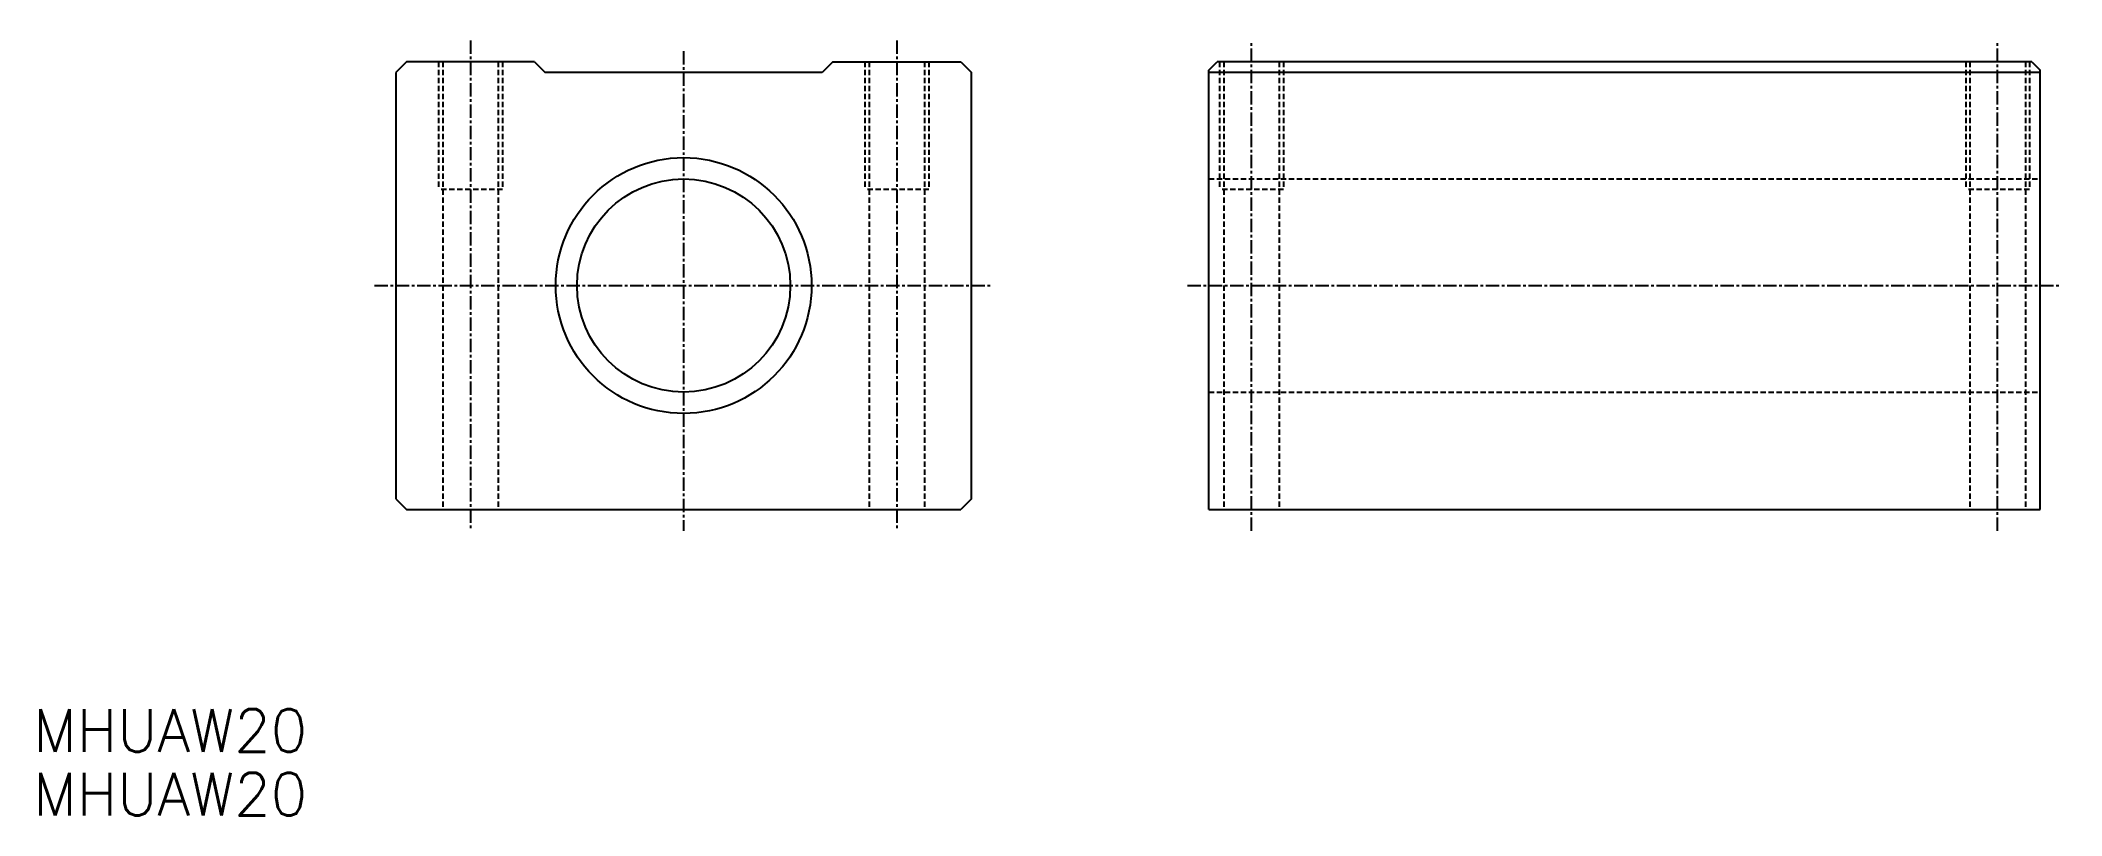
# Model space of a CAD drawing. Extents: x 1145 to 1335, y 189 to 261.
import ezdxf

# ---------------------------------------------------------------- set-up
doc = ezdxf.new("R2010")
doc.units = 0
doc.linetypes.add('CENTER', pattern=[2, 1.25, -0.25, 0.25, -0.25])
doc.linetypes.add('DASHED', pattern=[0.75, 0.5, -0.25])
doc.layers.get('0').update_dxf_attribs({"linetype": 'CONTINUOUS'})
doc.layers.add('CENTER', color=1, linetype='CENTER')
doc.styles.get("Standard").update_dxf_attribs({"font": 'txt.shx', "bigfont": 'bigfont.shx'})

msp = doc.modelspace()

# ---------------------------------------------------------------- linework, layer by layer
at = {"color": 7, "linetype": 'CONTINUOUS'}
for p, q in [((1179.34, 259.45), (1178.34, 258.45)), ((1178.34, 258.45), (1178.34, 218.45)), ((1191.34, 259.45), (1179.34, 259.45)), ((1191.34, 259.45), (1192.34, 258.45)), ((1218.34, 258.45), (1192.34, 258.45)), ((1219.34, 259.45), (1218.34, 258.45)), ((1219.34, 259.45), (1231.34, 259.45)), ((1231.34, 259.45), (1232.34, 258.45)), ((1232.34, 218.45), (1232.34, 258.45)), ((1254.6, 258.65), (1255.4, 259.45)), ((1254.6, 217.45), (1254.6, 258.65)), ((1332.6, 258.45), (1254.6, 258.45)), ((1331.8, 259.45), (1255.4, 259.45)), ((1331.8, 259.45), (1332.6, 258.65)), ((1332.6, 217.45), (1332.6, 258.65)), ((1178.34, 218.45), (1179.34, 217.45)), ((1232.34, 218.45), (1231.34, 217.45)), ((1179.34, 217.45), (1231.34, 217.45)), ((1254.6, 217.45), (1332.6, 217.45))]:
    msp.add_line(p, q, dxfattribs=at)
at = {"color": 3, "linetype": 'DASHED'}
for p, q in [((1182.34, 259.45), (1182.34, 247.45)), ((1182.74, 259.45), (1182.74, 217.45)), ((1187.94, 259.45), (1187.94, 217.45)), ((1188.34, 259.45), (1188.34, 247.45)), ((1222.34, 259.45), (1222.34, 247.45)), ((1222.74, 259.45), (1222.74, 217.45)), ((1227.94, 259.45), (1227.94, 217.45)), ((1228.34, 259.45), (1228.34, 247.45)), ((1255.6, 259.45), (1255.6, 247.45)), ((1256, 259.45), (1256, 217.45)), ((1261.2, 259.45), (1261.2, 217.45)), ((1261.6, 259.45), (1261.6, 247.45)), ((1325.6, 259.45), (1325.6, 247.45)), ((1326, 259.45), (1326, 217.45)), ((1331.2, 259.45), (1331.2, 217.45)), ((1331.6, 259.45), (1331.6, 247.45)), ((1254.6, 248.45), (1332.6, 248.45)), ((1188.34, 247.45), (1182.34, 247.45)), ((1228.34, 247.45), (1222.34, 247.45)), ((1261.6, 247.45), (1255.6, 247.45)), ((1331.6, 247.45), (1325.6, 247.45)), ((1254.6, 228.45), (1332.6, 228.45))]:
    msp.add_line(p, q, dxfattribs=at)
at = {"color": 7, "linetype": 'CONTINUOUS'}
for radius in [12, 10]:
    msp.add_circle((1205.34, 238.45), radius, dxfattribs=at)
at = {"layer": 'CENTER', "color": 1, "linetype": 'CENTER'}
for p, q in [((1185.34, 261.45), (1185.34, 215.45)), ((1205.34, 260.45), (1205.34, 215.45)), ((1225.34, 261.45), (1225.34, 215.45)), ((1258.6, 215.45), (1258.6, 261.45)), ((1328.6, 215.45), (1328.6, 261.45)), ((1176.34, 238.45), (1234.34, 238.45)), ((1252.6, 238.45), (1334.6, 238.45))]:
    msp.add_line(p, q, dxfattribs=at)

# ---------------------------------------------------------------- texts
at = {"color": 7, "linetype": 'CONTINUOUS'}
for p in [(1144.32, 194.71), (1144.32, 188.72)]:
    msp.add_text('MHUAW20', height=4, dxfattribs=at).set_placement(p)

doc.saveas('drawing.dxf')
